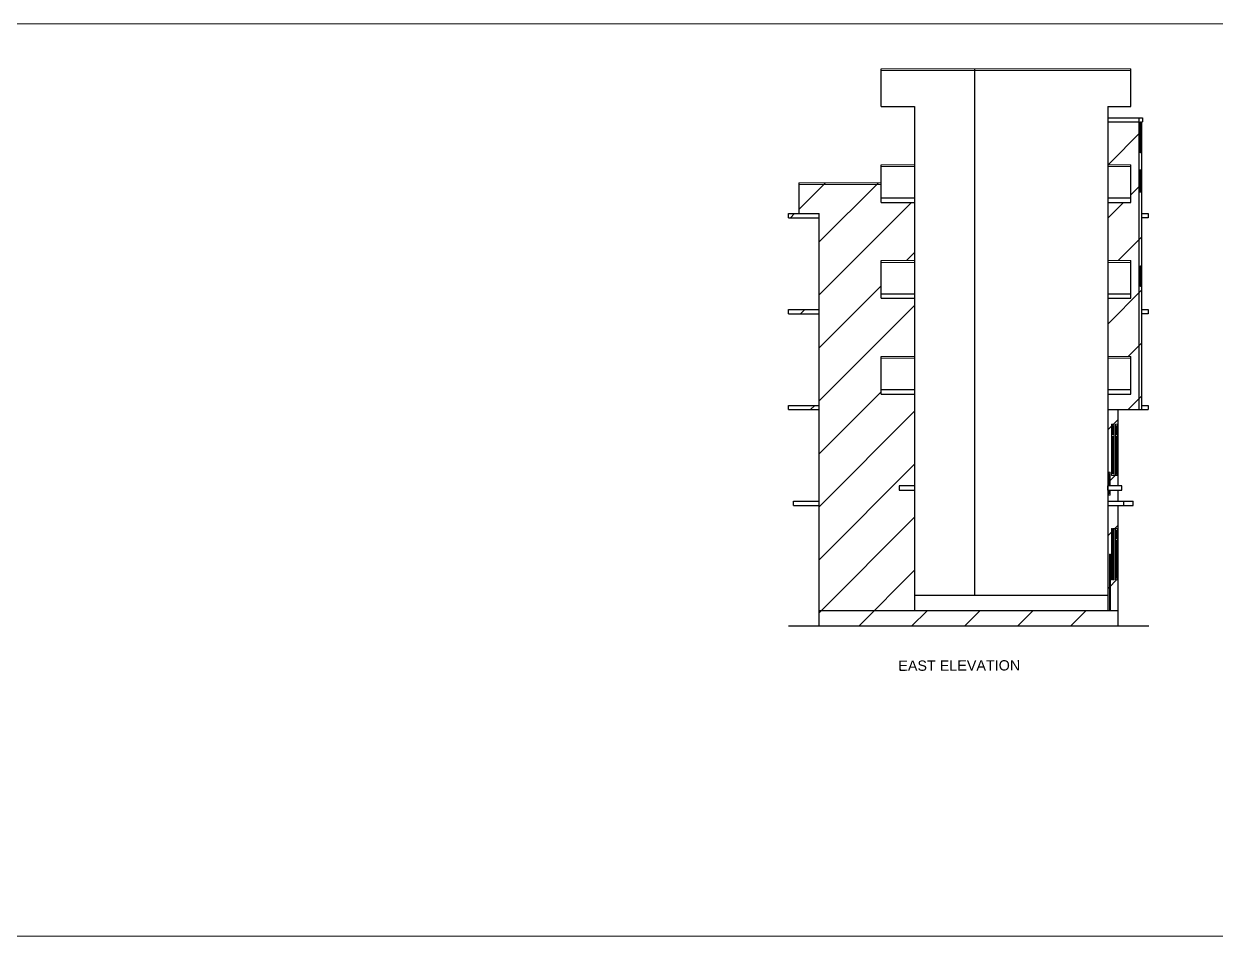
# Model space of a CAD drawing. Header units: inches. Extents: x 4069 to 291496, y -47643 to 12535.
# Drawn here: x 134839 to 136233, y -24547 to -23482 of the extents above; entities that cross this region are included whole.
import ezdxf

# ---------------------------------------------------------------- set-up
doc = ezdxf.new("R2010")
doc.units = ezdxf.units.IN
doc.header["$LTSCALE"] = 5
doc.header["$MEASUREMENT"] = 0
for name, color, linetype, lineweight in [('A-WALL', 7, 'Continuous', 9), ('DOOR', 62, 'Continuous', 0), ('Railing', 43, 'Continuous', 18), ('win', 5, 'Continuous', 18)]:
    doc.layers.add(name, color=color, linetype=linetype, lineweight=lineweight)
doc.layers.add('column', color=4, linetype='Continuous')
doc.layers.add('WALL', color=7, linetype='Continuous')
doc.styles.add('DIMTEXT', font='arial.ttf', dxfattribs={"height": 8})

msp = doc.modelspace()

# ---------------------------------------------------------------- hatches: boundary and pattern name
at = {"layer": 'WALL', "linetype": 'ByBlock', "ltscale": 5, "true_color": 0xf8991e}
h = msp.add_hatch(dxfattribs=at)
h.set_pattern_fill('ANSI31', color=30, scale=350)
h.paths.add_polyline_path([(135841.65985, -23667.376), (135745.06805, -23667.376), (135745.06805, -23703.376), (135733.06805, -23703.376), (135733.06805, -23708.376), (135769.06805, -23708.376), (135769.06805, -23815.376), (135733.06805, -23815.376), (135733.06805, -23820.376), (135769.06805, -23820.376), (135769.06805, -23927.376), (135733.06805, -23927.376), (135733.06805, -23932.376), (135769.06805, -23932.376), (135769.06805, -24039.376), (135739.0759, -24039.376), (135739.0759, -24044.376), (135769.06805, -24044.376), (135769.06805, -24185.376), (136118.28928, -24185.376), (136118.28928, -24167.376), (135880.65985, -24167.376), (135880.65985, -24026.376), (135862.65985, -24026.376), (135862.65985, -24021.376), (135880.65985, -24021.376), (135880.65985, -23914.376), (135841.65985, -23914.376), (135841.65985, -23870.376), (135880.65985, -23870.376), (135880.65985, -23802.376), (135841.65985, -23802.376), (135841.65985, -23758.376), (135880.65985, -23758.376), (135880.65985, -23690.376), (135841.65985, -23690.376)])
h.paths.add_polyline_path([(136147.00447, -23591.376), (136106.32557, -23591.376), (136106.32557, -23646.376), (136133.36503, -23646.376), (136133.36503, -23690.376), (136106.32557, -23690.376), (136106.32557, -23758.376), (136133.36503, -23758.376), (136133.36503, -23802.376), (136106.32557, -23802.376), (136106.32557, -23870.376), (136133.36503, -23870.376), (136133.36503, -23914.376), (136106.32557, -23914.376), (136106.32557, -24167.376), (136118.28928, -24167.376), (136118.28928, -24044.376), (136135.97627, -24044.376), (136135.97627, -24039.376), (136118.28928, -24039.376), (136118.28928, -24026.376), (136106.32557, -24026.376), (136106.32557, -24021.376), (136118.28928, -24021.376), (136118.28928, -23932.376), (136153.66326, -23932.376), (136153.66326, -23927.376), (136145.97747, -23927.376), (136145.97747, -23820.376), (136153.66326, -23820.376), (136153.66326, -23815.376), (136145.97747, -23815.376), (136145.97747, -23708.376), (136153.66326, -23708.376), (136153.66326, -23703.376), (136145.97747, -23703.376), (136145.97747, -23596.376), (136147.00447, -23596.376)])

# ---------------------------------------------------------------- linework, layer by layer
at = {"layer": 'A-WALL', "ltscale": 5}
for points in [[(131627.1187, -23481.74619), (137443.05024, -23481.74619), (137443.05024, -24547.45177), (131627.1187, -24547.45177)], [(136147.00447, -23591.376), (136106.32557, -23591.376), (136106.32557, -23646.376), (136133.36503, -23646.376), (136133.36503, -23690.376), (136106.32557, -23690.376), (136106.32557, -23758.376), (136133.36503, -23758.376), (136133.36503, -23802.376), (136106.32557, -23802.376), (136106.32557, -23870.376), (136133.36503, -23870.376), (136133.36503, -23914.376), (136106.32557, -23914.376), (136106.32557, -24167.376), (136118.28928, -24167.376), (136118.28928, -24044.376), (136135.97627, -24044.376), (136135.97627, -24039.376), (136118.28928, -24039.376), (136118.28928, -24026.376), (136106.32557, -24026.376), (136106.32557, -24021.376), (136118.28928, -24021.376), (136118.28928, -23932.376), (136153.66326, -23932.376), (136153.66326, -23927.376), (136145.97747, -23927.376), (136145.97747, -23820.376), (136153.66326, -23820.376), (136153.66326, -23815.376), (136145.97747, -23815.376), (136145.97747, -23708.376), (136153.66326, -23708.376), (136153.66326, -23703.376), (136145.97747, -23703.376), (136145.97747, -23596.376), (136147.00447, -23596.376)], [(135841.65985, -23667.376), (135745.06805, -23667.376), (135745.06805, -23703.376), (135733.06805, -23703.376), (135733.06805, -23708.376), (135769.06805, -23708.376), (135769.06805, -23815.376), (135733.06805, -23815.376), (135733.06805, -23820.376), (135769.06805, -23820.376), (135769.06805, -23927.376), (135733.06805, -23927.376), (135733.06805, -23932.376), (135769.06805, -23932.376), (135769.06805, -24039.376), (135739.0759, -24039.376), (135739.0759, -24044.376), (135769.06805, -24044.376), (135769.06805, -24185.376), (136118.28928, -24185.376), (136118.28928, -24167.376), (135880.65985, -24167.376), (135880.65985, -24026.376), (135862.65985, -24026.376), (135862.65985, -24021.376), (135880.65985, -24021.376), (135880.65985, -23914.376), (135841.65985, -23914.376), (135841.65985, -23870.376), (135880.65985, -23870.376), (135880.65985, -23802.376), (135841.65985, -23802.376), (135841.65985, -23758.376), (135880.65985, -23758.376), (135880.65985, -23690.376), (135841.65985, -23690.376)]]:
    msp.add_lwpolyline(points, close=True, dxfattribs=at)
msp.add_circle((136108.75966, -24138.626), 0.02288, dxfattribs=at)
at = {"layer": 'DOOR', "lineweight": 13}
for p, q in [((136108.53129, -24167.16906), (136108.53129, -24101.376)), ((136108.53129, -24101.376), (136108.53129, -24167.376)), ((136108.53129, -24101.376), (136109.60556, -24101.376)), ((136108.60593, -24103.876), (136108.60593, -24167.376)), ((136108.60593, -24103.876), (136109.54586, -24103.876)), ((136109.54586, -24167.376), (136109.54586, -24103.876)), ((136109.60556, -24167.376), (136109.60556, -24101.376))]:
    msp.add_line(p, q, dxfattribs=at)
at = {"layer": 'Railing', "color": 30}
for p, q in [((135841.65985, -23534.376), (135950.66596, -23534.376)), ((135841.65985, -23536.376), (135950.66596, -23536.376)), ((135950.66596, -23534.376), (136133.36503, -23534.376)), ((135950.66596, -23536.376), (136133.36503, -23536.376)), ((135841.65985, -23646.376), (135880.65985, -23646.376)), ((135841.65985, -23648.376), (135880.65985, -23648.376)), ((136106.32557, -23646.376), (136133.36503, -23646.376)), ((136106.32557, -23648.376), (136133.36503, -23648.376)), ((135745.06805, -23667.376), (135841.65985, -23667.376)), ((135745.06805, -23669.376), (135841.65985, -23669.376)), ((135841.65985, -23758.376), (135880.65985, -23758.376)), ((135841.65985, -23760.376), (135880.65985, -23760.376)), ((136106.32557, -23758.376), (136133.36503, -23758.376)), ((136106.32557, -23760.376), (136133.36503, -23760.376)), ((135841.65985, -23870.376), (135880.65985, -23870.376)), ((135841.65985, -23872.376), (135880.65985, -23872.376)), ((136106.32557, -23870.376), (136133.36503, -23870.376)), ((136106.32557, -23872.376), (136133.36503, -23872.376))]:
    msp.add_line(p, q, dxfattribs=at)
at = {"layer": 'WALL', "color": 2, "linetype": 'ByBlock', "ltscale": 5}
for p, q in [((135841.65985, -23573.376), (135841.65985, -23534.376)), ((135950.66596, -23534.376), (135950.66596, -24149.376)), ((136133.36503, -23573.376), (136133.36503, -23534.376)), ((135841.65985, -23578.376), (135841.65985, -23573.376)), ((135841.65985, -23578.376), (135880.65985, -23578.376)), ((135880.65985, -23578.376), (135880.65985, -24167.376)), ((136106.32557, -23578.376), (136106.32557, -24167.376)), ((136106.32557, -23578.376), (136133.36503, -23578.376)), ((136133.36503, -23578.376), (136133.36503, -23573.376)), ((136106.32557, -23591.376), (136147.00447, -23591.376)), ((136106.32557, -23596.376), (136142.97014, -23596.376)), ((136142.97014, -23932.376), (136142.97014, -23591.376)), ((136145.97747, -23596.376), (136145.97747, -23932.376)), ((136145.97747, -23596.376), (136147.00447, -23596.376)), ((136147.00447, -23591.376), (136147.00447, -23596.376)), ((135841.65985, -23685.376), (135841.65985, -23646.376)), ((136133.36503, -23685.376), (136133.36503, -23646.376)), ((135745.06805, -23667.376), (135745.06805, -23703.376)), ((135841.65985, -23690.376), (135841.65985, -23685.376)), ((135880.65985, -23685.376), (135841.65985, -23685.376)), ((135841.65985, -23690.376), (135880.65985, -23690.376)), ((136133.36503, -23685.376), (136106.32557, -23685.376)), ((136106.32557, -23690.376), (136133.36503, -23690.376)), ((136133.36503, -23690.376), (136133.36503, -23685.376)), ((135733.06805, -23703.376), (135769.06805, -23703.376)), ((135733.06805, -23708.376), (135733.06805, -23703.376)), ((135733.06805, -23708.376), (135769.06805, -23708.376)), ((135769.06805, -24185.376), (135769.06805, -23703.376)), ((136145.97747, -23703.376), (136153.66326, -23703.376)), ((136153.66326, -23708.376), (136145.97747, -23708.376)), ((136153.66326, -23703.376), (136153.66326, -23708.376)), ((135841.65985, -23797.376), (135841.65985, -23758.376)), ((136133.36503, -23797.376), (136133.36503, -23758.376)), ((135841.65985, -23802.376), (135841.65985, -23797.376)), ((135880.65985, -23797.376), (135841.65985, -23797.376)), ((135841.65985, -23802.376), (135880.65985, -23802.376)), ((136133.36503, -23797.376), (136106.32557, -23797.376)), ((136106.32557, -23802.376), (136133.36503, -23802.376)), ((136133.36503, -23802.376), (136133.36503, -23797.376)), ((135733.06805, -23815.376), (135769.06805, -23815.376)), ((135733.06805, -23820.376), (135733.06805, -23815.376)), ((135733.06805, -23820.376), (135769.06805, -23820.376)), ((136145.97747, -23815.376), (136153.66326, -23815.376)), ((136153.66326, -23820.376), (136145.97747, -23820.376)), ((136153.66326, -23815.376), (136153.66326, -23820.376)), ((135841.65985, -23909.376), (135841.65985, -23870.376)), ((136133.36503, -23909.376), (136133.36503, -23870.376)), ((135841.65985, -23914.376), (135841.65985, -23909.376)), ((135880.65985, -23909.376), (135841.65985, -23909.376)), ((135841.65985, -23914.376), (135880.65985, -23914.376)), ((136133.36503, -23909.376), (136106.32557, -23909.376)), ((136106.32557, -23914.376), (136133.36503, -23914.376)), ((136133.36503, -23914.376), (136133.36503, -23909.376)), ((135733.06805, -23927.376), (135769.06805, -23927.376)), ((135733.06805, -23932.376), (135733.06805, -23927.376)), ((136145.97747, -23927.376), (136153.66326, -23927.376)), ((136153.66326, -23927.376), (136153.66326, -23932.376)), ((135733.06805, -23932.376), (135769.06805, -23932.376)), ((136106.97956, -23932.376), (136153.66326, -23932.376)), ((136106.97956, -24021.376), (136106.97956, -23932.376)), ((136106.97956, -24021.376), (136106.97956, -23932.376)), ((136118.28928, -23932.376), (136118.28928, -24021.376)), ((135862.65985, -24021.376), (135862.65985, -24026.376)), ((135880.65985, -24021.376), (135862.65985, -24021.376)), ((135862.65985, -24026.376), (135880.65985, -24026.376)), ((136106.32557, -24026.376), (136106.32557, -24021.376)), ((136122.68631, -24021.376), (136106.32557, -24021.376)), ((136106.32557, -24026.376), (136122.68631, -24026.376)), ((136106.97956, -24167.376), (136106.97956, -24026.376)), ((136106.97956, -24039.376), (136106.97956, -24026.376)), ((136118.28928, -24026.376), (136118.28928, -24039.376)), ((136122.68631, -24026.376), (136122.68631, -24021.376)), ((135739.0759, -24039.376), (135769.06805, -24039.376)), ((135739.0759, -24044.376), (135739.0759, -24039.376)), ((136106.97956, -24039.376), (136135.97627, -24039.376)), ((136124.97485, -24039.376), (136124.97485, -24044.376)), ((136135.97627, -24044.376), (136135.97627, -24039.376)), ((135739.0759, -24044.376), (135769.06805, -24044.376)), ((136106.97956, -24044.376), (136135.97627, -24044.376)), ((136118.28928, -24044.376), (136118.28928, -24167.376)), ((136106.32557, -24149.376), (135880.65985, -24149.376)), ((136118.28928, -24167.376), (135769.06805, -24167.376)), ((136118.28928, -24167.376), (136118.28928, -24185.376)), ((136154.28928, -24185.376), (135733.06805, -24185.376))]:
    msp.add_line(p, q, dxfattribs=at)
at = {"layer": 'win'}
for p, q in [((136144.19031, -23596.376), (136144.19031, -23632.376)), ((136144.19031, -23596.376), (136144.75686, -23596.376)), ((136144.75686, -23596.376), (136144.75686, -23632.376)), ((136144.23078, -23598.376), (136144.23078, -23630.376)), ((136144.23078, -23598.376), (136144.71639, -23598.376)), ((136144.47358, -23598.376), (136144.47358, -23630.376)), ((136144.71639, -23598.376), (136144.71639, -23630.376)), ((136144.75686, -23632.376), (136144.19031, -23632.376)), ((136144.71639, -23630.376), (136144.23078, -23630.376)), ((136144.02578, -23652.376), (136144.02578, -23678.376)), ((136144.02578, -23652.376), (136144.921, -23652.376)), ((136144.921, -23652.376), (136144.921, -23678.376)), ((136144.08548, -23654.376), (136144.08548, -23676.376)), ((136144.08548, -23654.376), (136144.8613, -23654.376)), ((136144.47339, -23654.376), (136144.47339, -23676.376)), ((136144.8613, -23654.376), (136144.8613, -23676.376)), ((136144.921, -23678.376), (136144.02578, -23678.376)), ((136144.8613, -23676.376), (136144.08548, -23676.376)), ((136144.16047, -23764.376), (136144.16047, -23788.376)), ((136144.16047, -23764.376), (136144.78713, -23764.376)), ((136144.78713, -23764.376), (136144.78713, -23788.376)), ((136144.22018, -23766.376), (136144.22018, -23786.376)), ((136144.22018, -23766.376), (136144.72742, -23766.376)), ((136144.4738, -23766.376), (136144.4738, -23786.376)), ((136144.72742, -23766.376), (136144.72742, -23786.376)), ((136144.78713, -23788.376), (136144.16047, -23788.376)), ((136144.72742, -23786.376), (136144.22018, -23786.376)), ((136110.87381, -23949.376), (136113.73854, -23949.376)), ((136110.87381, -24009.376), (136110.87381, -23949.376)), ((136110.93352, -23951.376), (136111.81919, -23951.376)), ((136110.93352, -23961.376), (136110.93352, -23951.376)), ((136111.81919, -23951.376), (136111.81919, -23961.376)), ((136111.8789, -23951.376), (136112.73345, -23951.376)), ((136111.8789, -23951.376), (136111.8789, -23961.376)), ((136112.73345, -23951.376), (136112.73345, -23961.376)), ((136112.79316, -23951.376), (136113.67883, -23951.376)), ((136112.79316, -23951.376), (136112.79316, -23961.376)), ((136113.67883, -23961.376), (136113.67883, -23951.376)), ((136113.73854, -24009.376), (136113.73854, -23949.376)), ((136115.4359, -23949.376), (136117.58445, -23949.376)), ((136115.4359, -24009.376), (136115.4359, -23949.376)), ((136115.49561, -23951.376), (136116.4808, -23951.376)), ((136115.49561, -23961.376), (136115.49561, -23951.376)), ((136116.4808, -23961.376), (136116.4808, -23951.376)), ((136116.54051, -23951.376), (136117.52474, -23951.376)), ((136116.54051, -23961.376), (136116.54051, -23951.376)), ((136117.52474, -23961.376), (136117.52474, -23951.376)), ((136117.58445, -24009.376), (136117.58445, -23949.376)), ((136110.93352, -23961.376), (136111.81919, -23961.376)), ((136110.93352, -23963.376), (136111.45298, -23963.376)), ((136110.93352, -24007.376), (136110.93352, -23963.376)), ((136111.45298, -23963.376), (136111.45298, -24007.376)), ((136111.51269, -23963.376), (136112.0023, -23963.376)), ((136111.51269, -23963.376), (136111.51269, -24007.376)), ((136111.8789, -23961.376), (136112.73345, -23961.376)), ((136112.0023, -23963.376), (136112.0023, -24007.376)), ((136112.06201, -23963.376), (136112.55034, -23963.376)), ((136112.06201, -23963.376), (136112.06201, -24007.376)), ((136112.55034, -23963.376), (136112.55034, -24007.376)), ((136112.61005, -23963.376), (136113.09966, -23963.376)), ((136112.61005, -23963.376), (136112.61005, -24007.376)), ((136112.79316, -23961.376), (136113.67883, -23961.376)), ((136113.09966, -23963.376), (136113.09966, -24007.376)), ((136113.15937, -23963.376), (136113.67883, -23963.376)), ((136113.15937, -23963.376), (136113.15937, -24007.376)), ((136113.67883, -24007.376), (136113.67883, -23963.376)), ((136115.49561, -23961.376), (136116.4808, -23961.376)), ((136115.49561, -23963.376), (136116.00313, -23963.376)), ((136115.49561, -24007.376), (136115.49561, -23963.376)), ((136116.00313, -23963.376), (136116.00313, -24007.376)), ((136116.06284, -23963.376), (136116.95751, -23963.376)), ((136116.06284, -23963.376), (136116.06284, -24007.376)), ((136116.54051, -23961.376), (136117.52474, -23961.376)), ((136116.95751, -23963.376), (136116.95751, -24007.376)), ((136117.01722, -23963.376), (136117.52474, -23963.376)), ((136117.01722, -23963.376), (136117.01722, -24007.376)), ((136117.52474, -24007.376), (136117.52474, -23963.376)), ((136109.15754, -24005.376), (136107.8147, -24005.376)), ((136107.8147, -24005.376), (136107.8147, -24021.376)), ((136109.09783, -24007.376), (136107.87441, -24007.376)), ((136107.87441, -24007.376), (136107.87441, -24021.376)), ((136109.09783, -24021.376), (136109.09783, -24007.376)), ((136109.15754, -24021.376), (136109.15754, -24005.376)), ((136110.87381, -24009.376), (136113.73854, -24009.376)), ((136110.93352, -24007.376), (136111.45298, -24007.376)), ((136111.51269, -24007.376), (136112.0023, -24007.376)), ((136112.06201, -24007.376), (136112.55034, -24007.376)), ((136112.61005, -24007.376), (136113.09966, -24007.376)), ((136113.15937, -24007.376), (136113.67883, -24007.376)), ((136115.4359, -24009.376), (136117.58445, -24009.376)), ((136115.49561, -24007.376), (136116.00313, -24007.376)), ((136116.06284, -24007.376), (136116.95751, -24007.376)), ((136117.01722, -24007.376), (136117.52474, -24007.376)), ((136107.8147, -24026.376), (136107.8147, -24032.376)), ((136107.87441, -24026.376), (136107.87441, -24030.376)), ((136109.09783, -24030.376), (136109.09783, -24026.376)), ((136109.15754, -24032.376), (136109.15754, -24026.376)), ((136109.15754, -24032.376), (136107.8147, -24032.376)), ((136109.09783, -24030.376), (136107.87441, -24030.376)), ((136110.59032, -24071.376), (136112.02268, -24071.376)), ((136110.59032, -24131.376), (136110.59032, -24071.376)), ((136110.65003, -24073.376), (136111.27697, -24073.376)), ((136110.65003, -24083.376), (136110.65003, -24073.376)), ((136110.65003, -24083.376), (136111.27697, -24083.376)), ((136111.27697, -24083.376), (136111.27697, -24073.376)), ((136111.33668, -24073.376), (136111.96298, -24073.376)), ((136111.33668, -24083.376), (136111.33668, -24073.376)), ((136111.33668, -24083.376), (136111.96298, -24083.376)), ((136111.96298, -24083.376), (136111.96298, -24073.376)), ((136112.02268, -24131.376), (136112.02268, -24071.376)), ((136112.58966, -24071.376), (136114.02203, -24071.376)), ((136112.58966, -24131.376), (136112.58966, -24071.376)), ((136112.64937, -24073.376), (136113.27567, -24073.376)), ((136112.64937, -24083.376), (136112.64937, -24073.376)), ((136112.64937, -24083.376), (136113.27567, -24083.376)), ((136113.27567, -24083.376), (136113.27567, -24073.376)), ((136113.33538, -24073.376), (136113.96232, -24073.376)), ((136113.33538, -24083.376), (136113.33538, -24073.376)), ((136113.33538, -24083.376), (136113.96232, -24083.376)), ((136113.96232, -24083.376), (136113.96232, -24073.376)), ((136114.02203, -24131.376), (136114.02203, -24071.376)), ((136115.4359, -24071.376), (136117.58445, -24071.376)), ((136115.4359, -24131.376), (136115.4359, -24071.376)), ((136115.49561, -24073.376), (136116.4808, -24073.376)), ((136115.49561, -24083.376), (136115.49561, -24073.376)), ((136115.49561, -24083.376), (136116.4808, -24083.376)), ((136116.4808, -24083.376), (136116.4808, -24073.376)), ((136116.54051, -24073.376), (136117.52474, -24073.376)), ((136116.54051, -24083.376), (136116.54051, -24073.376)), ((136116.54051, -24083.376), (136117.52474, -24083.376)), ((136117.52474, -24083.376), (136117.52474, -24073.376)), ((136117.58445, -24131.376), (136117.58445, -24071.376)), ((136110.65003, -24129.376), (136110.65003, -24085.376)), ((136110.65003, -24085.376), (136111.27697, -24085.376)), ((136111.27697, -24085.376), (136111.27697, -24129.376)), ((136111.33668, -24085.376), (136111.96298, -24085.376)), ((136111.33668, -24085.376), (136111.33668, -24129.376)), ((136111.96298, -24129.376), (136111.96298, -24085.376)), ((136112.64937, -24129.376), (136112.64937, -24085.376)), ((136112.64937, -24085.376), (136113.27567, -24085.376)), ((136113.27567, -24085.376), (136113.27567, -24129.376)), ((136113.33538, -24085.376), (136113.96232, -24085.376)), ((136113.33538, -24085.376), (136113.33538, -24129.376)), ((136113.96232, -24129.376), (136113.96232, -24085.376)), ((136115.49561, -24085.376), (136116.00313, -24085.376)), ((136115.49561, -24129.376), (136115.49561, -24085.376)), ((136116.00313, -24085.376), (136116.00313, -24129.376)), ((136116.06284, -24085.376), (136116.95751, -24085.376)), ((136116.06284, -24085.376), (136116.06284, -24129.376)), ((136116.95751, -24085.376), (136116.95751, -24129.376)), ((136117.01722, -24085.376), (136117.52474, -24085.376)), ((136117.01722, -24085.376), (136117.01722, -24129.376)), ((136117.52474, -24129.376), (136117.52474, -24085.376)), ((136110.59032, -24131.376), (136112.02268, -24131.376)), ((136110.65003, -24129.376), (136111.27697, -24129.376)), ((136111.33668, -24129.376), (136111.96298, -24129.376)), ((136112.58966, -24131.376), (136114.02203, -24131.376)), ((136112.64937, -24129.376), (136113.27567, -24129.376)), ((136113.33538, -24129.376), (136113.96232, -24129.376)), ((136115.4359, -24131.376), (136117.58445, -24131.376)), ((136115.49561, -24129.376), (136116.00313, -24129.376)), ((136116.06284, -24129.376), (136116.95751, -24129.376)), ((136117.01722, -24129.376), (136117.52474, -24129.376))]:
    msp.add_line(p, q, dxfattribs=at)

# ---------------------------------------------------------------- texts
at = {"layer": 'column', "color": 0, "insert": (135932.7745, -24225.30194), "char_height": 12, "width": 216.2724828, "attachment_point": 2, "rotation": 0.20565602, "style": 'DIMTEXT'}
msp.add_mtext('EAST ELEVATION', dxfattribs=at)

doc.saveas('drawing.dxf')
